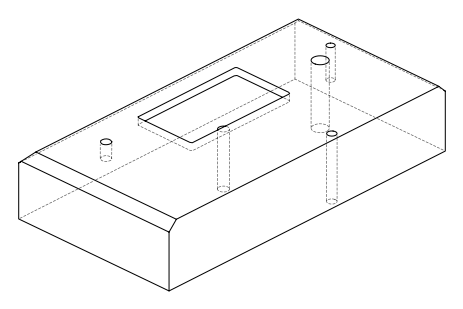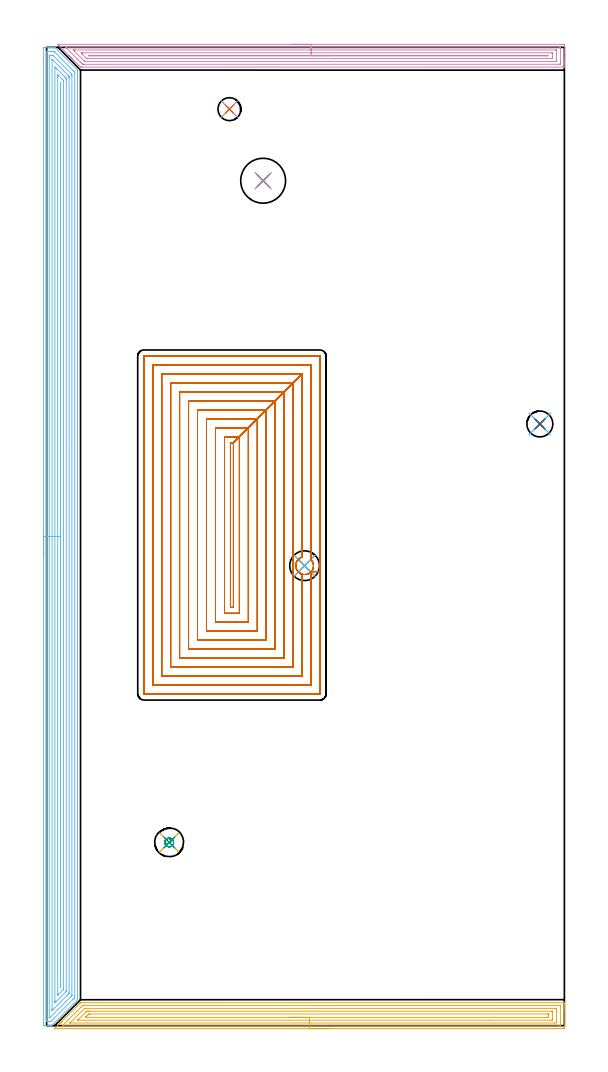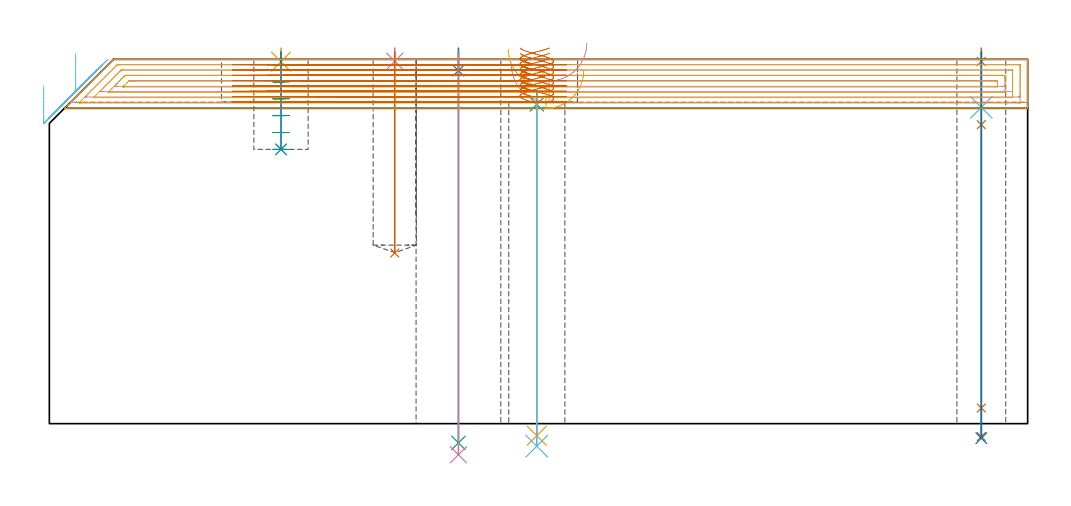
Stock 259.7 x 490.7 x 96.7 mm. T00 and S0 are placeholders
(PLAN: 19 operations, 12 tool changes, 112.9 min)
(1 SPOT_DRILL | STEP1HOLE | NXT0321_9005460120000 | 0.03 min | 2 mm3)
(2 SPOT_DRILL_1 | STEP1HOLE_1 | NXT0321_9005460120000 | 0.05 min | 182 mm3)
(3 SPOT_DRILL_2 | STEP1HOLE_2 | NXT0321_9005460120000 | 0.03 min | 1188 mm3)
(4 SPOT_DRILL_3 | STEP1POCKET | NXT0321_9005460120000 | 0.03 min | 1 mm3)
(5 SPOT_DRILL_4 | STEP1POCKET_1 | NXT0321_9005460120000 | 0.03 min | 4 mm3)
(6 DRILL_BLIND_HOLE_INTO_CENTER | STEP1HOLE | NXT0301_056 | 0.06 min | 655 mm3)
(7 GUN_DRILL_THROUGH_HOLE | STEP1HOLE | UGT0307_005 | 0.48 min | 4548 mm3)
(8 DRILL_TO_ENLARGE_THROUGH_HOLE | STEP1HOLE | NXT0301_101 | 0.41 min | 7574 mm3)
(9 DRILL_THROUGH_HOLE_INTO_CENTER | STEP1HOLE_1 | UGT0301_515 | 0.42 min | 10702 mm3)
(10 DRILL_TO_ENLARGE_THROUGH_HOLE_1 | STEP1HOLE_1 | UGT0301_054 | 0.43 min | 27508 mm3)
(11 DRILL_THROUGH_HOLE_INTO_CENTER_1 | STEP1HOLE_2 | NXT0301_065 | 0.37 min | 5906 mm3)
(12 DRILL_TO_ENLARGE_THROUGH_HOLE_2 | STEP1HOLE_2 | UGT0301_280 | 0.38 min | 9706 mm3)
(13 DRILL_BLIND_HOLE_INTO_CENTER_1 | STEP1POCKET | NXT0301_086 | 0.22 min | 5164 mm3)
(14 DRILL_BLIND_HOLE_INTO_CENTER_2 | STEP1POCKET_1 | UGT0301_515 | 0.11 min | 2421 mm3)
(15 MILL_ROUGH_BLIND_HOLE_CONTOUR | STEP1POCKET_1 | NXT0201_013 | Spiral | 0.55 min | 1460 mm3)
(16 AREA_MILL | FG_CHAMFER_SURFACE | UGT0205_001 | 10.1 min | 16808 mm3)
(17 AREA_MILL_1 | FG_CHAMFER_SURFACE_1 | UGT0205_001 | 10.23 min | 21913 mm3)
(18 AREA_MILL_2 | FG_CHAMFER_SURFACE_2 | UGT0205_001 | 27.15 min | 69072 mm3)
(19 MILL_RECTANGULAR_POCKET | POCKET_RECTANGULAR_STRAIGHT | UGT0201_014 | Follow Part, ap 1.5, ae 75% | 61.88 min | 185480 mm3)
(TOOL NXT0321_9005460120000 | NC Spot Drill, 142deg, 12mm, Carbide, Uncoated | D12 PA142 FL30 Z2)
(TOOL NXT0301_056 | Carbide Drill 8.5mm [860.1-0850-026A1-MM 2214] | D8.5 PA140 FL47 Z2)
(TOOL UGT0307_005 | Gun Drill 8.3 mm | D8.3 PA130 FL24 Z1)
(TOOL NXT0301_101 | Carbide Drill 13mm [860.1-1300-104A1-MM 2214] | D13 PA140 FL123 Z2)
(TOOL UGT0301_515 | Carbide Drill 12.0 mm | D12 PA118 FL101 Z2)
(TOOL UGT0301_054 | Twist Drill 22.5 mm | D22.5 PA118 FL155 Z2)
(TOOL NXT0301_065 | Carbide Drill 9.4mm [860.1-0940-075A1-MM 2214] | D9.4 PA140 FL98 Z2)
(TOOL UGT0301_280 | Twist Drill 14.9 mm | D14.9 PA118 FL114 Z2)
(TOOL NXT0301_086 | Carbide Drill 11.5mm [860.1-1150-035A1-MM 2214] | D11.5 PA140 FL55 Z2)
(TOOL NXT0201_013 | ENDMILL 10mm | D10 FL30 Z4)
(TOOL UGT0205_001 | Chamfer Mill 20 x 3 x 45 deg. | D20 FL50 Z2)
(TOOL UGT0201_014 | End mill 6 mm | D6 FL24 Z4)
(OP 1 SPOT_DRILL)
G17 G21 G94 G90
T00 M6
G54
G17 G0 G90 X247.4 Y301.8 S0 M3
G43 Z106.7 H0
G94 G81 G98 Z96.14 F250. R99.7
G80
M5
M2
(OP 2 SPOT_DRILL_1)
G17 G21 G94 G90
T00 M6
G54
G17 G0 G90 X108.6 Y423.8 S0 M3
G43 Z106.7 H0
G94 G81 G98 Z93.7 F250. R99.7
G80
M5
M2
(OP 3 SPOT_DRILL_2)
G17 G21 G94 G90
T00 M6
G54
G17 G0 G90 X129.4 Y230.7 S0 M3
G43 Z106.7 H0
G94 G81 G98 Z84.759 F250. R88.4
G80
M5
M2
(OP 4 SPOT_DRILL_3)
G17 G21 G94 G90
T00 M6
G54
G17 G0 G90 X91.7 Y459.7 S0 M3
G43 Z106.7 H0
G94 G81 G98 Z96.205 F250. R99.7
G80
M5
M2
(OP 5 SPOT_DRILL_4)
G17 G21 G94 G90
T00 M6
G54
G17 G0 G90 X61.5 Y91.9 S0 M3
G43 Z106.7 H0
G94 G81 G98 Z96.08 F250. R99.7
G80
M5
M2
(OP 6 DRILL_BLIND_HOLE_INTO_CENTER)
G17 G21 G94 G90
T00 M6
G54
G17 G0 G90 X247.4 Y301.8 S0 M3
G43 Z106.7 H1
G94 G81 G98 Z83.95 F250. R98.7
G80
M5
M2
(OP 7 GUN_DRILL_THROUGH_HOLE)
G17 G21 G94 G90
T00 M6
G54
G17 G0 G90 X247.4 Y301.8 M8
G43 Z106.7 H0
Z93.748
S716 M3
G94 G1 Z79.375 F125. M26
G4 X.084
Z4.15 F250.
G4 X.084
Z-3.435 F125.
G4 X.084
M5
M9
G0 Z93.748
Z106.7
M2
(OP 8 DRILL_TO_ENLARGE_THROUGH_HOLE)
G17 G21 G94 G90
T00 M6
G54
G17 G0 G90 X247.4 Y301.8 S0 M3
G43 Z106.7 H1
G94 G73 G98 Z-3.866 F250. Q12.571 R98.7
G80
M5
M2
(OP 9 DRILL_THROUGH_HOLE_INTO_CENTER)
G17 G21 G94 G90
T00 M6
G54
G17 G0 G90 X108.6 Y423.8 S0 M3
G43 Z106.7 H0
G94 G73 G98 Z-5.105 F250. Q11.312 R98.7
G80
M5
M2
(OP 10 DRILL_TO_ENLARGE_THROUGH_HOLE_1)
G17 G21 G94 G90
T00 M6
G54
G17 G0 G90 X108.6 Y423.8 S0 M3
G43 Z106.7 H0
G94 G73 G98 Z-8.26 F250. Q20.992 R98.7
G80
M5
M2
(OP 11 DRILL_THROUGH_HOLE_INTO_CENTER_1)
G17 G21 G94 G90
T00 M6
G54
G17 G0 G90 X129.4 Y230.7 S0 M3
G43 Z106.7 H1
G94 G73 G98 Z-3.211 F250. Q8.861 R87.4
G80
M5
M2
(OP 12 DRILL_TO_ENLARGE_THROUGH_HOLE_2)
G17 G21 G94 G90
T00 M6
G54
G17 G0 G90 X129.4 Y230.7 S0 M3
G43 Z106.7 H0
G94 G73 G98 Z-5.976 F250. Q13.054 R87.4
G80
M5
M2
(OP 13 DRILL_BLIND_HOLE_INTO_CENTER_1)
G17 G21 G94 G90
T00 M6
G54
G17 G0 G90 X91.7 Y459.7 S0 M3
G43 Z106.7 H1
G94 G81 G98 Z45.3 F250. R98.7
G80
M5
M2
(OP 14 DRILL_BLIND_HOLE_INTO_CENTER_2)
G17 G21 G94 G90
T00 M6
G54
G17 G0 G90 X61.5 Y91.9 S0 M3
G43 Z106.7 H0
G94 G81 G98 Z72.8 F250. R98.7
G80
M5
M2
(OP 15 MILL_ROUGH_BLIND_HOLE_CONTOUR)
G17 G21 G94 G90
T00 M6
G54
G17 G0 G90 X61.5 Y91.9 S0 M3
G43 Z106.7 H0
Z95.217
G94 G3 X61.852 Y93.748 R0.957 F250.
X59.454 Y92.71 R1.848
X60.69 Y89.854 R2.2
X59.454 Y92.71 R-2.2
X60.072 Y91.282 R1.1
X61.5 Y91.9 R1.1
G0 Z90.733
G3 X61.852 Y93.748 R0.957
X59.454 Y92.71 R1.848
X60.69 Y89.854 R2.2
X59.454 Y92.71 R-2.2
X60.072 Y91.282 R1.1
X61.5 Y91.9 R1.1
G0 Z86.25
G3 X61.852 Y93.748 R0.957
X59.454 Y92.71 R1.848
X60.69 Y89.854 R2.2
X59.454 Y92.71 R-2.2
X60.072 Y91.282 R1.1
X61.5 Y91.9 R1.1
G0 Z81.767
G3 X61.852 Y93.748 R0.957
X59.454 Y92.71 R1.848
X60.69 Y89.854 R2.2
X59.454 Y92.71 R-2.2
X60.072 Y91.282 R1.1
X61.5 Y91.9 R1.1
G0 Z77.283
G3 X61.852 Y93.748 R0.957
X59.454 Y92.71 R1.848
X60.69 Y89.854 R2.2
X59.454 Y92.71 R-2.2
X60.072 Y91.282 R1.1
X61.5 Y91.9 R1.1
G0 Z72.8
G3 X61.852 Y93.748 R0.957
X59.454 Y92.71 R1.848
X60.69 Y89.854 R2.2
X59.454 Y92.71 R-2.2
X60.072 Y91.282 R1.1
X61.5 Y91.9 R1.1
G0 Z106.7
M5
M2
(OP 16 AREA_MILL)
G17 G21 G94 G90
T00 M6
G54
G17 G0 G90 X122.65 Y492.2 S1061 M3
G43 Z106.7 H0
Z95.3
G94 G1 X122.688 Z94.429 F250.
X122.802 Z93.564
X122.991 Z92.712
X123.253 Z91.88
X123.587 Z91.074
X123.99 Z90.3
X124.458 Z89.564
X124.99 Z88.872
X125.579 Z88.229
X126.222 Z87.64
X126.914 Z87.109
X127.65 Z86.64
X128.424 Z86.237
X129.23 Z85.903
X130.062 Z85.641
X130.913 Z85.452
X131.778 Z85.338
X132.65 Z85.3
X259.08
X259.548 Y492.195 Z85.303
X259.69 Y492.192 Z85.306
X259.7 Y492.046 Z85.452
Y483.862 Z93.633
Y483.323 Z94.174
Y482.982 Z94.514
Y482.444 Z95.052
Y482.103 Z95.392
Y481.128 Z96.372
X259.69 Y480.806 Z96.693
X259.527 Y480.8 Z96.7
X17.835
X17.024 Y480.805 Z96.694
X16.999 Y480.806 Z96.692
X16.942 Y480.859 Z96.639
X16.136 Y481.663 Z95.835
X13.057 Y484.741 Z92.755
X12.921 Y484.877 Z92.62
X12.757 Y485.042 Z92.456
X12.617 Y485.181 Z92.315
X12.475 Y485.324 Z92.174
X12.324 Y485.475 Z92.023
X12.177 Y485.62 Z91.875
X12.028 Y485.771 Z91.727
X11.891 Y485.908 Z91.59
X11.737 Y486.06 Z91.435
X11.581 Y486.218 Z91.28
X11.458 Y486.341 Z91.157
X11.297 Y486.5 Z90.995
X11.134 Y486.665 Z90.833
X5.969 Y491.83 Z85.669
X5.773 Y492.029 Z85.47
X5.619 Y492.193 Z85.306
X5.773 Y492.2 Z85.3
X132.65
Y490.786 Z86.714
X257.293 Y490.785 Z86.715
X257.407
X257.658 Y490.78 Z86.72
X257.683 Y490.779 Z86.721
X257.69 Y490.765 Z86.735
X257.696 Y490.733 Z86.767
X257.698 Y490.7 Z86.8
X257.7 Y490.497 Z87.003
Y490.018 Z87.482
Y483.461 Z94.039
X257.697 Y482.982 Z94.518
X257.692 Y482.59 Z94.91
X257.673 Y482.221 Z95.279
X257.293 Y482.216 Z95.284
X257.179 Y482.215 Z95.285
X18.729
X18.615
X18.226 Y482.221 Z95.279
X18.034 Y482.227 Z95.273
X17.836 Y482.419 Z95.081
X17.268 Y482.982 Z94.518
X16.942 Y483.307 Z94.193
X9.794 Y490.456 Z87.044
X9.557 Y490.696 Z86.804
X9.517 Y490.739 Z86.761
X9.484 Y490.776 Z86.724
X9.528 Y490.779 Z86.721
X9.794 Y490.784 Z86.716
X9.908 Y490.785 Z86.715
X132.65 Y490.786 Z86.714
Y489.371 Z88.129
X255.506
X255.585 Y489.37 Z88.13
X255.647 Y489.367 Z88.133
X255.682 Y489.365 Z88.135
X255.69 Y489.329 Z88.171
X255.695 Y489.138 Z88.362
X255.699 Y488.948 Z88.552
Y483.862 Z93.638
X255.698 Y483.672 Z93.828
X255.693 Y483.644 Z93.856
X255.689 Y483.635 Z93.865
X255.682 Y483.633 Z93.867
X255.624 Y483.63 Z93.87
X255.506 Y483.629 Z93.871
X19.386
X19.228 Y483.631 Z93.869
X19.102 Y483.635 Z93.865
X19.073 Y483.638 Z93.862
X19.06 Y483.646 Z93.854
X19.034 Y483.669 Z93.831
X18.838 Y483.862 Z93.638
X18.729 Y483.97 Z93.53
X13.562 Y489.138 Z88.362
X13.368 Y489.335 Z88.165
X13.342 Y489.368 Z88.132
X13.368 Y489.37 Z88.13
X14.025 Y489.371 Z88.129
X14.262
X132.65
Y487.957 Z89.543
X253.132
X253.562 Y487.955 Z89.545
X253.65 Y487.953 Z89.547
X253.684 Y487.951 Z89.549
X253.69 Y487.913 Z89.587
X253.693 Y487.81 Z89.69
X253.7 Y487.398 Z90.102
Y485.639 Z91.861
X253.699 Y485.19 Z92.31
X253.697 Y485.083 Z92.417
X253.693 Y485.057 Z92.443
X253.69 Y485.05 Z92.45
X253.678 Y485.048 Z92.452
X253.608 Y485.045 Z92.455
X253.412 Y485.043 Z92.457
X20.516
X20.208 Y485.044 Z92.456
X20.137 Y485.047 Z92.453
X20.123 Y485.049 Z92.451
X20.078 Y485.082 Z92.418
X19.93 Y485.225 Z92.275
X19.721 Y485.428 Z92.072
X17.836 Y487.315 Z90.185
X17.775 Y487.379 Z90.121
X17.256 Y487.95 Z89.55
X17.836 Y487.955 Z89.545
X18.143 Y487.956 Z89.544
X132.65 Y487.957 Z89.543
Y486.543 Z90.957
X250.101
X250.997 Y486.541 Z90.959
X251.038 Y486.539 Z90.961
X251.598 Y486.5 Z91.
X251.079 Y486.46 Z91.04
X251.038 Y486.459 Z91.041
X250.189 Y486.457 Z91.043
X22.303
X21.45 Y486.461 Z91.039
X21.41 Y486.464 Z91.036
X21.143 Y486.5 Z91.
X21.372 Y486.537 Z90.963
X21.41 Y486.539 Z90.961
X22.259 Y486.543 Z90.957
X22.303
X132.65
X133.522 Z90.995
X134.386 Z91.109
X135.238 Z91.298
X136.07 Z91.56
X136.876 Z91.894
X137.65 Z92.297
X138.386 Z92.765
X139.078 Z93.297
X139.721 Z93.886
X140.31 Z94.529
X140.841 Z95.221
X141.31 Z95.957
X141.713 Z96.731
X142.047 Z97.537
X142.309 Z98.369
X142.498 Z99.22
X142.612 Z100.085
X142.65 Z100.957
G0 Z106.7
M5
M2
(OP 17 AREA_MILL_1)
G17 G21 G94 G90
T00 M6
G54
G17 G0 G90 X141.85 Y-1.5 S1061 M3
G43 Z106.7 H0
Z93.7
G94 G1 X141.812 Z92.828 F250.
X141.698 Z91.964
X141.509 Z91.112
X141.247 Z90.28
X140.913 Z89.474
X140.51 Z88.7
X140.042 Z87.964
X139.51 Z87.272
X138.921 Z86.629
X138.278 Z86.04
X137.586 Z85.509
X136.85 Z85.04
X136.076 Z84.637
X135.27 Z84.303
X134.438 Z84.041
X133.586 Z83.852
X132.722 Z83.738
X131.85 Z83.7
X4.474
X4.165 Y-1.498 Z83.702
X4.016 Y-1.495 Z83.704
X4.008 Y-1.492 Z83.706
X4.953 Y-0.546 Z84.652
X5.058 Y-0.44 Z84.756
X5.951 Y0.452 Z85.65
X6.119 Y0.622 Z85.816
X6.284 Y0.785 Z85.983
X6.398 Y0.899 Z86.096
X6.557 Y1.06 Z86.254
X6.713 Y1.214 Z86.412
X6.844 Y1.345 Z86.543
X6.995 Y1.497 Z86.693
X7.143 Y1.644 Z86.842
X7.29 Y1.791 Z86.989
X7.433 Y1.935 Z87.131
X7.572 Y2.073 Z87.271
X7.737 Y2.238 Z87.436
X7.871 Y2.373 Z87.569
X8.002 Y2.503 Z87.701
X15.306 Y9.806 Z95.005
X16.629 Y11.13 Z96.328
X16.666 Y11.166 Z96.365
X16.935 Y11.434 Z96.631
X17.006 Y11.496 Z96.689
X17.112 Y11.5 Z96.7
X259.535
X259.69 Y11.498 Z96.689
X259.697 Y11.365 Z96.558
X259.7 Y11.226 Z96.425
Y10.902 Z96.102
Y10.254 Z95.449
Y9.054 Z94.251
Y8.503 Z93.697
Y-0.854 Z84.343
X259.696 Y-1.13 Z84.068
X259.69 Y-1.493 Z83.705
X259.462 Y-1.496 Z83.702
X259.088 Y-1.5 Z83.7
X131.85
Y-0.086 Z85.114
X8.618 Y-0.085 Z85.115
X8.183 Y-0.083 Z85.117
X8.006 Y-0.08 Z85.12
X7.887 Y-0.074 Z85.126
X7.94 Y-0.016 Z85.184
X8.01 Y0.057 Z85.257
X8.183 Y0.233 Z85.433
X8.379 Y0.43 Z85.63
X17.328 Y9.378 Z94.578
X17.665 Y9.712 Z94.912
X18.005 Y10.046 Z95.246
X18.053 Y10.079 Z95.279
X18.092 Y10.081 Z95.281
X18.179 Y10.084 Z95.284
X18.898 Y10.086 Z95.286
X19.07
X257.302 Y10.085 Z95.285
X257.476 Y10.084 Z95.284
X257.651 Y10.08 Z95.28
X257.687 Y10.079 Z95.279
X257.692 Y10.056 Z95.256
X257.695 Y10.027 Z95.227
X257.699 Y9.865 Z95.065
X257.7 Y0.232 Z85.432
X257.698 Y0.102 Z85.302
X257.694 Y-0.002 Z85.198
X257.69 Y-0.069 Z85.131
X257.68 Y-0.079 Z85.121
X257.662 Y-0.08 Z85.12
X257.302 Y-0.085 Z85.115
X257.131 Y-0.086 Z85.114
X131.85
Y1.328 Z86.528
X11.927 Y1.329 Z86.529
X11.772 Y1.33 Z86.53
X11.755 Y1.332 Z86.532
X11.748 Y1.334 Z86.534
X11.75 Y1.343 Z86.543
X11.755 Y1.354 Z86.554
X11.827 Y1.427 Z86.627
X11.896 Y1.497 Z86.697
X18.898 Y8.499 Z93.699
X19.001 Y8.599 Z93.799
X19.045 Y8.638 Z93.838
X19.065 Y8.654 Z93.854
X19.104 Y8.665 Z93.865
X19.447 Y8.669 Z93.869
X19.619 Y8.671 Z93.871
X254.624
X255.346 Y8.67 Z93.87
X255.517 Y8.668 Z93.868
X255.679 Y8.665 Z93.865
X255.69 Y8.503 Z93.703
X255.697 Y8.326 Z93.526
X255.7 Y7.627 Z92.827
Y7.447 Z92.647
X255.699 Y2.194 Z87.394
X255.69 Y1.497 Z86.697
X255.682 Y1.336 Z86.536
X254.624 Y1.329 Z86.529
X131.85 Y1.328 Z86.528
Y2.743 Z87.943
X15.842
X15.714 Y2.745 Z87.945
X15.648 Y2.747 Z87.947
X15.616 Y2.749 Z87.949
X15.625 Y2.765 Z87.965
X15.659 Y2.805 Z88.005
X15.717 Y2.866 Z88.066
X16.6 Y3.751 Z88.951
X19.695 Y6.846 Z92.046
X19.791 Y6.942 Z92.142
X20.028 Y7.171 Z92.371
X20.095 Y7.234 Z92.434
X20.125 Y7.25 Z92.45
X20.173 Y7.253 Z92.453
X20.684 Y7.256 Z92.456
X21.061 Y7.257 Z92.457
X21.577
X253.215
X253.564 Y7.255 Z92.455
X253.624 Y7.254 Z92.454
X253.681 Y7.251 Z92.451
X253.69 Y7.17 Z92.37
X253.7 Y6.782 Z91.982
Y6.751 Z91.951
Y3.249 Z88.449
X253.696 Y2.826 Z88.026
X253.693 Y2.774 Z87.974
X253.691 Y2.753 Z87.953
X253.662 Y2.75 Z87.95
X253.526 Y2.746 Z87.946
X253.353 Y2.744 Z87.944
X222.308 Y2.743 Z87.943
X131.85
Y4.157 Z89.357
X19.791
X19.757 Y4.158 Z89.358
X19.477 Y4.168 Z89.368
X19.511 Y4.205 Z89.405
X19.606 Y4.306 Z89.506
X19.707 Y4.408 Z89.608
X19.791 Y4.493 Z89.693
X20.684 Y5.384 Z90.584
X20.936 Y5.629 Z90.829
X21.152 Y5.836 Z91.036
X21.577 Y5.843 Z91.043
X21.61
X251.086
X251.488 Y5.839 Z91.039
X251.68 Y5.836 Z91.036
X251.69 Y5.727 Z90.927
X251.698 Y5.242 Z90.442
Y5. Z90.2
X251.695 Y4.37 Z89.57
X251.687 Y4.164 Z89.364
X251.019 Y4.157 Z89.357
X131.85
X130.978 Z89.395
X130.114 Z89.509
X129.262 Z89.698
X128.43 Z89.96
X127.624 Z90.294
X126.85 Z90.697
X126.114 Z91.165
X125.422 Z91.696
X124.779 Z92.286
X124.19 Z92.929
X123.658 Z93.621
X123.19 Z94.357
X122.787 Z95.131
X122.453 Z95.937
X122.191 Z96.769
X122.002 Z97.62
X121.888 Z98.485
X121.85 Z99.357
G0 Z106.7
M5
M2
(OP 18 AREA_MILL_2)
G17 G21 G94 G90
T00 M6
G54
G17 G0 G90 X-1.5 Y235.35 S1061 M3
G43 Z106.7 H0
Z89.7
G94 G1 Y235.388 Z88.828 F250.
Y235.502 Z87.963
Y235.691 Z87.112
Y235.953 Z86.28
Y236.287 Z85.474
Y236.69 Z84.7
Y237.158 Z83.964
Y237.69 Z83.272
Y238.279 Z82.629
Y238.922 Z82.04
Y239.614 Z81.508
Y240.35 Z81.04
Y241.124 Z80.637
Y241.93 Z80.303
Y242.762 Z80.041
Y243.614 Z79.852
Y244.478 Z79.738
Y245.35 Z79.7
Y489.717
X-1.499 Y490.084 Z79.701
X-1.494 Y490.604 Z79.703
X-1.491 Y490.692 Z79.705
X-0.978 Y490.7 Z80.218
X0.795 Z81.989
X1.345 Z82.542
X1.681 Z82.877
X2.232 Z83.428
X2.568 Z83.763
X3.239 Z84.439
X3.897 Z85.097
X4.006 Y490.699 Z85.205
X4.1 Y490.69 Z85.295
X4.198 Y490.602 Z85.397
X15.494 Y479.306 Z96.692
X15.5 Y478.473 Z96.7
Y13.12
X15.496 Y13.005 Z96.69
X15.435 Y12.935 Z96.634
X2.67 Y0.169 Z83.868
X2.568 Y0.069 Z83.766
X2.505 Y0.01 Z83.703
X2.232 Y0. Z83.431
X1.466 Z82.666
X0.795 Z81.99
X-0.428 Z80.769
X-0.978 Y0.001 Z80.216
X-1.2 Y0.003 Z79.995
X-1.491 Y0.008 Z79.705
X-1.494 Y0.096 Z79.702
X-1.499 Y0.616 Z79.701
X-1.5 Y1.141 Z79.7
Y245.35
X-0.086 Z81.114
Y488.292
X-0.084 Y488.52 Z81.116
X-0.081 Y488.63 Z81.119
X-0.079 Y488.677 Z81.121
X-0.003 Y488.69 Z81.197
X0.398 Y488.698 Z81.598
X0.795 Y488.699 Z81.995
X1.282 Y488.7 Z82.482
X2.568 Z83.768
X3.055 Z84.255
X3.454 Y488.697 Z84.654
X3.587 Y488.693 Z84.787
X3.634 Y488.69 Z84.834
X3.674 Y488.664 Z84.874
X3.75 Y488.593 Z84.95
X4.052 Y488.298 Z85.252
X13.205 Y479.144 Z94.405
X13.867 Y478.473 Z95.067
X14.079 Y478.246 Z95.279
X14.081 Y478.029 Z95.281
X14.086 Y477.586 Z95.286
Y14.913
X14.072 Y14.034 Z95.272
X14.057 Y14.014 Z95.257
X13.632 Y13.584 Z94.832
X13.205 Y13.155 Z94.405
X2.452 Y2.402 Z83.652
X2.059 Y2.021 Z83.259
X1.681 Y2.01 Z82.881
X1.192 Y2.002 Z82.392
X0.795 Y2.001 Z81.995
X0.307 Y2. Z81.507
X0.053 Y2.003 Z81.253
X-0.054 Y2.007 Z81.146
X-0.072 Y2.009 Z81.128
X-0.079 Y2.021 Z81.121
X-0.082 Y2.071 Z81.118
X-0.084 Y2.179 Z81.116
X-0.086 Y2.396 Z81.114
Y245.35
X1.328 Z82.528
X1.329 Y485.618 Z82.529
X1.33 Y485.972 Z82.53
X1.333 Y486.511 Z82.533
X1.335 Y486.68 Z82.535
X1.5 Y486.694 Z82.7
X1.681 Y486.697 Z82.881
X2.381 Y486.7 Z83.581
X2.568 Y486.699 Z83.768
X2.755 Y486.697 Z83.955
X3.129 Y486.69 Z84.329
X3.207 Y486.683 Z84.407
X3.232 Y486.661 Z84.432
X3.285 Y486.613 Z84.485
X3.389 Y486.511 Z84.589
X3.454 Y486.447 Z84.654
X12.319 Y477.582 Z93.519
X12.664 Y477.231 Z93.864
X12.669 Y476.686 Z93.869
X12.671 Y476.332 Z93.871
Y292.301
Y15.445
X12.669 Y15.176 Z93.869
X12.667 Y15.109 Z93.867
X12.665 Y15.08 Z93.865
X12.644 Y15.055 Z93.844
X12.506 Y14.907 Z93.706
X12.413 Y14.812 Z93.613
X12.319 Y14.718 Z93.519
X1.735 Y4.134 Z82.935
X1.681 Y4.083 Z82.881
X1.624 Y4.034 Z82.824
X1.594 Y4.01 Z82.794
X1.568 Y4.007 Z82.768
X1.494 Y4.005 Z82.694
X1.37 Y4.009 Z82.57
X1.334 Y4.012 Z82.534
X1.333 Y4.028 Z82.533
X1.331 Y4.07 Z82.531
X1.329 Y4.189 Z82.529
X1.328 Y245.35 Z82.528
X2.743 Z83.943
Y484.548
X2.744 Y484.651 Z83.944
X2.746 Y484.68 Z83.946
X2.747 Y484.685 Z83.947
X2.761 Y484.678 Z83.961
X2.97 Y484.475 Z84.17
X3.291 Y484.16 Z84.491
X10.765 Y476.686 Z91.965
X10.987 Y476.462 Z92.187
X11.136 Y476.308 Z92.336
X11.25 Y476.188 Z92.45
X11.252 Y476.148 Z92.452
X11.256 Y475.971 Z92.456
X11.257 Y475.793 Z92.457
Y475.076
Y16.693
X11.255 Y16.335 Z92.455
X11.252 Y16.156 Z92.452
X11.25 Y16.115 Z92.45
X11.232 Y16.092 Z92.432
X11.19 Y16.044 Z92.39
X10.951 Y15.8 Z92.151
X2.863 Y7.712 Z84.063
X2.852 Y7.702 Z84.052
X2.807 Y7.667 Z84.007
X2.749 Y7.625 Z83.949
X2.746 Y7.698 Z83.946
X2.744 Y7.761 Z83.944
X2.743 Y8.054 Z83.943
Y8.478
Y245.35
X4.157 Z85.357
Y480.444
X4.159 Y480.629 Z85.359
X4.162 Y480.752 Z85.362
X4.166 Y480.824 Z85.366
X4.205 Y480.789 Z85.405
X4.341 Y480.659 Z85.541
X4.743 Y480.259 Z85.943
X5.227 Y479.775 Z86.427
X9.209 Y475.793 Z90.409
X9.659 Y475.341 Z90.859
X9.767 Y475.228 Z90.967
X9.819 Y475.171 Z91.019
X9.836 Y475.135 Z91.036
X9.838 Y475.085 Z91.038
X9.842 Y474.9 Z91.042
X9.843 Y474.715 Z91.043
Y474.007
X9.842 Y17.402 Z91.042
X9.839 Y17.217 Z91.039
X9.836 Y17.166 Z91.036
X9.824 Y17.134 Z91.024
X9.782 Y17.087 Z90.982
X9.659 Y16.959 Z90.859
X4.633 Y11.932 Z85.833
X4.341 Y11.644 Z85.541
X4.183 Y11.493 Z85.383
X4.163 Y11.507 Z85.363
X4.16 Y11.516 Z85.36
X4.157 Y12.227 Z85.357
Y12.412
Y245.35
X5.571 Z86.771
Y475.793
X5.572 Y476.339 Z86.772
X5.575 Y476.686 Z86.775
X5.578 Y476.952 Z86.778
X5.581 Y476.96 Z86.781
X5.617 Y476.928 Z86.817
X5.7 Y476.849 Z86.9
X5.866 Y476.686 Z87.066
X7.886 Y474.666 Z89.086
X8.213 Y474.335 Z89.413
X8.377 Y474.167 Z89.577
X8.415 Y474.125 Z89.615
X8.422 Y474.083 Z89.622
X8.424 Y474.007 Z89.624
X8.428 Y473.461 Z89.628
Y18.827
X8.426 Y18.48 Z89.626
X8.422 Y18.207 Z89.622
X8.42 Y18.179 Z89.62
X8.402 Y18.157 Z89.602
X8.367 Y18.118 Z89.567
X8.307 Y18.056 Z89.507
X5.872 Y15.62 Z87.072
X5.637 Y15.387 Z86.837
X5.611 Y15.364 Z86.811
X5.581 Y15.34 Z86.781
X5.578 Y15.375 Z86.778
X5.574 Y15.45 Z86.774
X5.572 Y15.8 Z86.772
X5.571 Y16.168 Z86.771
Y245.35
X6.985 Z88.185
X6.986 Y473.114 Z88.186
X6.988 Z88.188
X7. Y473.091 Z88.2
X7.014 Y472.22 Z88.214
Y472.206
X7.015 Y20.266 Z88.215
X7.014 Y19.373 Z88.214
X7.013 Y19.36 Z88.213
X7. Y19.275 Z88.2
X6.987 Y19.373 Z88.187
X6.986 Y19.387 Z88.186
X6.985 Y245.35 Z88.185
Y246.222 Z88.223
Y247.086 Z88.337
Y247.938 Z88.526
Y248.77 Z88.788
Y249.576 Z89.122
Y250.35 Z89.525
Y251.086 Z89.994
Y251.778 Z90.525
Y252.421 Z91.114
Y253.01 Z91.757
Y253.542 Z92.449
Y254.01 Z93.185
Y254.413 Z93.959
Y254.747 Z94.765
Y255.009 Z95.597
Y255.198 Z96.449
Y255.312 Z97.314
Y255.35 Z98.185
G0 Z106.7
M5
M2
(OP 19 MILL_RECTANGULAR_POCKET)
G17 G21 G94 G90
T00 M6
G54
G17 G0 G90 X132.707 Y227.74 S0 M3
G43 Z106.7 H0
Z99.7
G94 G1 X132.654 Y227.671 Z99.676 F250.
X132.032 Y227.121 Z99.454
X131.398 Y226.731 Z99.255
X130.948 Y226.529 Z99.122
X130.916 Y226.518 Z99.113
X130.858 Y226.502 Z99.097
X130.253 Y226.34 Z98.929
X129.668 Y226.265 Z98.771
X129.082 Y226.268 Z98.614
X128.843 Y226.301 Z98.55
X128.497 Y226.35 Z98.456
X127.846 Y226.533 Z98.275
X127.342 Y226.762 Z98.126
X126.752 Y227.136 Z97.939
X126.118 Y227.707 Z97.711
X125.601 Y228.386 Z97.482
X125.577 Y228.425 Z97.47
X125.349 Y228.873 Z97.335
X125.126 Y229.485 Z97.16
X124.991 Y230.117 Z96.987
X124.965 Y230.361 Z96.922
X124.953 Y230.637 Z96.848
X124.967 Y231.071 Z96.731
X124.977 Y231.172 Z96.704
X125.101 Y231.82 Z96.527
X125.301 Y232.415 Z96.359
X125.566 Y232.948 Z96.199
X126.072 Y233.652 Z95.967
X126.088 Y233.67 Z95.961
X126.67 Y234.211 Z95.748
X127.379 Y234.661 Z95.523
X127.565 Y234.752 Z95.467
X127.865 Y234.873 Z95.381
X128.2 Y234.967 Z95.287
Y326.9 F500.
X93.7 Y292.4
X92.2
Y209.8
X93.7
Y292.4
X96.7 Y295.4
X89.2
Y206.8
X96.7
Y295.4
X101.2 Y299.9
X84.7
Y202.3
X101.2
Y299.9
X105.7 Y304.4
X80.2
Y197.8
X105.7
Y304.4
X110.2 Y308.9
X75.7
Y193.3
X110.2
Y308.9
X114.7 Y313.4
X71.2
Y188.8
X114.7
Y313.4
X119.2 Y317.9
X66.7
Y184.3
X119.2
Y317.9
X123.7 Y322.4
X62.2
Y179.8
X123.7
Y322.4
X128.2 Y326.9
X57.7
Y175.3
X128.2
Y226.433
G0 X125.025 Y229.961 Z99.7
G1 X125.126 Y229.485 Z99.569 F250.
X125.349 Y228.873 Z99.395
X125.601 Y228.386 Z99.248
X126.118 Y227.707 Z99.019
X126.752 Y227.136 Z98.791
X127.342 Y226.762 Z98.604
X127.846 Y226.533 Z98.455
X128.497 Y226.35 Z98.274
X128.843 Y226.301 Z98.18
X129.082 Y226.268 Z98.116
X129.668 Y226.265 Z97.959
X130.253 Y226.34 Z97.801
X130.948 Y226.529 Z97.608
X131.398 Y226.731 Z97.475
X132.032 Y227.121 Z97.276
X132.654 Y227.671 Z97.053
X133.181 Y228.362 Z96.82
X133.319 Y228.624 Z96.741
X133.457 Y228.889 Z96.661
X133.68 Y229.504 Z96.486
X133.793 Y229.999 Z96.35
X133.843 Y230.653 Z96.174
X133.807 Y231.302 Z96.
X133.79 Y231.421 Z95.968
X133.711 Y231.786 Z95.868
X133.55 Y232.263 Z95.733
X133.503 Y232.403 Z95.693
X133.343 Y232.719 Z95.598
X133.201 Y232.999 Z95.514
X132.7 Y233.68 Z95.287
Y331.4 F500.
X53.2
Y170.8
X132.7
Y227.731
X137.2
Y335.8
X137.195 Y335.855
X137.155 Y335.895
X137.1 Y335.9
X48.8
X48.745 Y335.895
X48.705 Y335.855
X48.7 Y335.8
Y166.4
X48.705 Y166.345
X48.745 Y166.305
X48.8 Y166.3
X137.1
X137.155 Y166.305
X137.195 Y166.345
X137.2 Y166.4
Y227.731
Y228.731
G0 X132.707 Y227.74 Z98.287
G1 X132.654 Y227.671 Z98.264 F250.
X132.032 Y227.121 Z98.042
X131.398 Y226.731 Z97.842
X130.948 Y226.529 Z97.71
X130.916 Y226.518 Z97.701
X130.253 Y226.34 Z97.517
X129.668 Y226.265 Z97.359
X129.082 Y226.268 Z97.202
X128.498 Y226.35 Z97.044
X127.842 Y226.535 Z96.861
X127.708 Y226.596 Z96.822
X127.342 Y226.762 Z96.714
X126.752 Y227.136 Z96.527
X126.116 Y227.709 Z96.297
X125.601 Y228.386 Z96.069
X125.577 Y228.425 Z96.057
X125.349 Y228.873 Z95.922
X125.126 Y229.485 Z95.748
X124.991 Y230.117 Z95.575
X124.965 Y230.361 Z95.509
X124.953 Y230.637 Z95.435
X124.967 Y231.071 Z95.319
X124.977 Y231.172 Z95.291
X125.101 Y231.82 Z95.115
X125.301 Y232.414 Z94.947
X125.567 Y232.951 Z94.786
X126.072 Y233.652 Z94.555
X126.088 Y233.67 Z94.548
X126.67 Y234.211 Z94.335
X127.379 Y234.661 Z94.11
X127.565 Y234.752 Z94.055
X127.865 Y234.873 Z93.968
X128.2 Y234.967 Z93.875
Y326.9 F500.
X93.7 Y292.4
X92.2
Y209.8
X93.7
Y292.4
X96.7 Y295.4
X89.2
Y206.8
X96.7
Y295.4
X101.2 Y299.9
X84.7
Y202.3
X101.2
Y299.9
X105.7 Y304.4
X80.2
Y197.8
X105.7
Y304.4
X110.2 Y308.9
X75.7
Y193.3
X110.2
Y308.9
X114.7 Y313.4
X71.2
Y188.8
X114.7
Y313.4
X119.2 Y317.9
X66.7
Y184.3
X119.2
Y317.9
X123.7 Y322.4
X62.2
Y179.8
X123.7
Y322.4
X128.2 Y326.9
X57.7
Y175.3
X128.2
Y226.434
G0 X125.025 Y229.961 Z98.287
G1 X125.126 Y229.485 Z98.157 F250.
X125.349 Y228.873 Z97.982
X125.577 Y228.425 Z97.847
X125.601 Y228.386 Z97.835
X126.116 Y227.709 Z97.607
X126.752 Y227.136 Z97.378
X127.342 Y226.762 Z97.191
X127.708 Y226.596 Z97.083
X127.842 Y226.535 Z97.044
X128.498 Y226.35 Z96.861
X129.082 Y226.268 Z96.703
X129.668 Y226.265 Z96.546
X130.253 Y226.34 Z96.388
X130.916 Y226.518 Z96.204
X130.948 Y226.529 Z96.195
X131.398 Y226.731 Z96.063
X132.032 Y227.121 Z95.863
X132.654 Y227.671 Z95.641
X133.179 Y228.36 Z95.409
X133.457 Y228.89 Z95.248
X133.68 Y229.504 Z95.073
X133.793 Y229.998 Z94.937
X133.843 Y230.653 Z94.762
X133.807 Y231.302 Z94.588
X133.79 Y231.421 Z94.555
X133.711 Y231.786 Z94.455
X133.503 Y232.403 Z94.281
X133.201 Y232.998 Z94.102
X132.737 Y233.639 Z93.89
X132.7 Y233.68 Z93.875
Y331.4 F500.
X53.2
Y170.8
X132.7
Y227.731
X137.2
Y335.8
X137.195 Y335.855
X137.155 Y335.895
X137.1 Y335.9
X48.8
X48.745 Y335.895
X48.705 Y335.855
X48.7 Y335.8
Y166.4
X48.705 Y166.345
X48.745 Y166.305
X48.8 Y166.3
X137.1
X137.155 Y166.305
X137.195 Y166.345
X137.2 Y166.4
Y227.731
Y228.731
G0 X132.707 Y227.74 Z96.875
G1 X132.654 Y227.671 Z96.851 F250.
X132.032 Y227.121 Z96.629
X131.398 Y226.731 Z96.43
X130.948 Y226.529 Z96.297
X130.916 Y226.518 Z96.288
X130.253 Y226.34 Z96.104
X129.668 Y226.265 Z95.946
X129.082 Y226.268 Z95.789
X128.498 Y226.35 Z95.631
X127.842 Y226.535 Z95.449
X127.341 Y226.763 Z95.301
X126.754 Y227.134 Z95.115
X126.116 Y227.709 Z94.885
X125.601 Y228.386 Z94.657
X125.577 Y228.425 Z94.645
X125.349 Y228.873 Z94.51
X125.126 Y229.485 Z94.335
X124.991 Y230.117 Z94.162
X124.965 Y230.361 Z94.097
X124.953 Y230.637 Z94.023
X124.967 Y231.071 Z93.906
X124.977 Y231.172 Z93.879
X125.101 Y231.82 Z93.702
X125.301 Y232.414 Z93.534
X125.567 Y232.951 Z93.374
X126.072 Y233.652 Z93.142
X126.088 Y233.67 Z93.136
X126.67 Y234.211 Z92.923
X127.379 Y234.661 Z92.698
X127.565 Y234.752 Z92.642
X127.865 Y234.873 Z92.556
X128.2 Y234.967 Z92.462
Y326.9 F500.
X93.7 Y292.4
X92.2
Y209.8
X93.7
Y292.4
X96.7 Y295.4
X89.2
Y206.8
X96.7
Y295.4
X101.2 Y299.9
X84.7
Y202.3
X101.2
Y299.9
X105.7 Y304.4
X80.2
Y197.8
X105.7
Y304.4
X110.2 Y308.9
X75.7
Y193.3
X110.2
Y308.9
X114.7 Y313.4
X71.2
Y188.8
X114.7
Y313.4
X119.2 Y317.9
X66.7
Y184.3
X119.2
Y317.9
X123.7 Y322.4
X62.2
Y179.8
X123.7
Y322.4
X128.2 Y326.9
X57.7
Y175.3
X128.2
Y226.434
G0 X125.025 Y229.961 Z96.875
G1 X125.126 Y229.485 Z96.744 F250.
X125.349 Y228.873 Z96.57
X125.577 Y228.425 Z96.435
X125.601 Y228.386 Z96.423
X126.116 Y227.709 Z96.195
X126.754 Y227.134 Z95.965
X127.341 Y226.763 Z95.779
X127.842 Y226.535 Z95.631
X128.498 Y226.35 Z95.449
X129.082 Y226.268 Z95.291
X129.668 Y226.265 Z95.134
X130.253 Y226.34 Z94.976
X130.916 Y226.518 Z94.792
X130.948 Y226.529 Z94.783
X131.398 Y226.731 Z94.65
X132.032 Y227.121 Z94.451
X132.654 Y227.671 Z94.228
X133.179 Y228.36 Z93.996
X133.457 Y228.89 Z93.836
X133.68 Y229.504 Z93.661
X133.793 Y229.998 Z93.525
X133.843 Y230.653 Z93.349
X133.807 Y231.302 Z93.175
X133.79 Y231.421 Z93.143
X133.711 Y231.786 Z93.043
X133.503 Y232.403 Z92.868
X133.202 Y232.997 Z92.69
X132.737 Y233.639 Z92.477
X132.7 Y233.68 Z92.462
Y331.4 F500.
X53.2
Y170.8
X132.7
Y227.731
X137.2
Y335.8
X137.195 Y335.855
X137.155 Y335.895
X137.1 Y335.9
X48.8
X48.745 Y335.895
X48.705 Y335.855
X48.7 Y335.8
Y166.4
X48.705 Y166.345
X48.745 Y166.305
X48.8 Y166.3
X137.1
X137.155 Y166.305
X137.195 Y166.345
X137.2 Y166.4
Y227.731
Y228.731
G0 X132.707 Y227.74 Z95.462
G1 X132.654 Y227.671 Z95.439 F250.
X132.032 Y227.121 Z95.217
X131.398 Y226.731 Z95.017
X130.948 Y226.529 Z94.885
X130.916 Y226.518 Z94.876
X130.253 Y226.34 Z94.692
X129.668 Y226.265 Z94.534
X129.082 Y226.268 Z94.377
X128.497 Y226.35 Z94.218
X127.846 Y226.533 Z94.037
X127.341 Y226.763 Z93.889
X126.753 Y227.135 Z93.702
X126.118 Y227.707 Z93.473
X125.601 Y228.386 Z93.244
X125.577 Y228.425 Z93.232
X125.349 Y228.873 Z93.097
X125.126 Y229.485 Z92.923
X124.991 Y230.117 Z92.75
X124.965 Y230.361 Z92.684
X124.953 Y230.637 Z92.61
X124.967 Y231.071 Z92.494
X124.977 Y231.172 Z92.466
X125.101 Y231.82 Z92.29
X125.301 Y232.415 Z92.121
X125.566 Y232.948 Z91.962
X126.072 Y233.652 Z91.73
X126.088 Y233.67 Z91.723
X126.67 Y234.211 Z91.51
X127.379 Y234.661 Z91.285
X127.565 Y234.752 Z91.23
X127.865 Y234.873 Z91.143
X128.2 Y234.967 Z91.05
Y326.9 F500.
X93.7 Y292.4
X92.2
Y209.8
X93.7
Y292.4
X96.7 Y295.4
X89.2
Y206.8
X96.7
Y295.4
X101.2 Y299.9
X84.7
Y202.3
X101.2
Y299.9
X105.7 Y304.4
X80.2
Y197.8
X105.7
Y304.4
X110.2 Y308.9
X75.7
Y193.3
X110.2
Y308.9
X114.7 Y313.4
X71.2
Y188.8
X114.7
Y313.4
X119.2 Y317.9
X66.7
Y184.3
X119.2
Y317.9
X123.7 Y322.4
X62.2
Y179.8
X123.7
Y322.4
X128.2 Y326.9
X57.7
Y175.3
X128.2
Y226.433
G0 X125.025 Y229.961 Z95.462
G1 X125.126 Y229.485 Z95.332 F250.
X125.349 Y228.873 Z95.157
X125.577 Y228.425 Z95.023
X125.601 Y228.386 Z95.011
X126.118 Y227.707 Z94.782
X126.753 Y227.135 Z94.553
X127.341 Y226.763 Z94.366
X127.846 Y226.533 Z94.217
X128.497 Y226.35 Z94.037
X129.082 Y226.268 Z93.878
X129.668 Y226.265 Z93.721
X130.253 Y226.34 Z93.563
X130.916 Y226.518 Z93.379
X130.948 Y226.529 Z93.37
X131.398 Y226.731 Z93.238
X132.032 Y227.121 Z93.038
X132.654 Y227.671 Z92.816
X133.181 Y228.362 Z92.583
X133.457 Y228.889 Z92.424
X133.68 Y229.504 Z92.248
X133.793 Y229.998 Z92.112
X133.843 Y230.653 Z91.937
X133.807 Y231.302 Z91.763
X133.79 Y231.421 Z91.73
X133.711 Y231.786 Z91.63
X133.503 Y232.403 Z91.456
X133.203 Y232.996 Z91.278
X132.737 Y233.64 Z91.065
X132.7 Y233.68 Z91.05
Y331.4 F500.
X53.2
Y170.8
X132.7
Y227.731
X137.2
Y335.8
X137.195 Y335.855
X137.155 Y335.895
X137.1 Y335.9
X48.8
X48.745 Y335.895
X48.705 Y335.855
X48.7 Y335.8
Y166.4
X48.705 Y166.345
X48.745 Y166.305
X48.8 Y166.3
X137.1
X137.155 Y166.305
X137.195 Y166.345
X137.2 Y166.4
Y227.731
Y228.731
G0 X132.707 Y227.74 Z94.05
G1 X132.654 Y227.671 Z94.027 F250.
X132.032 Y227.121 Z93.804
X131.398 Y226.731 Z93.605
X130.948 Y226.529 Z93.472
X130.916 Y226.518 Z93.463
X130.253 Y226.34 Z93.279
X129.668 Y226.265 Z93.121
X129.082 Y226.268 Z92.964
X128.497 Y226.35 Z92.806
X127.846 Y226.533 Z92.625
X127.341 Y226.763 Z92.476
X126.753 Y227.135 Z92.29
X126.118 Y227.707 Z92.061
X125.601 Y228.386 Z91.832
X125.577 Y228.425 Z91.82
X125.349 Y228.873 Z91.685
X125.126 Y229.485 Z91.51
X124.991 Y230.117 Z91.337
X124.965 Y230.361 Z91.272
X124.953 Y230.637 Z91.198
X124.967 Y231.071 Z91.081
X124.977 Y231.172 Z91.054
X125.101 Y231.82 Z90.877
X125.301 Y232.415 Z90.709
X125.566 Y232.948 Z90.549
X126.072 Y233.652 Z90.317
X126.088 Y233.67 Z90.311
X126.67 Y234.211 Z90.098
X127.379 Y234.661 Z89.873
X127.565 Y234.752 Z89.817
X127.865 Y234.873 Z89.731
X128.2 Y234.967 Z89.637
Y326.9 F500.
X93.7 Y292.4
X92.2
Y209.8
X93.7
Y292.4
X96.7 Y295.4
X89.2
Y206.8
X96.7
Y295.4
X101.2 Y299.9
X84.7
Y202.3
X101.2
Y299.9
X105.7 Y304.4
X80.2
Y197.8
X105.7
Y304.4
X110.2 Y308.9
X75.7
Y193.3
X110.2
Y308.9
X114.7 Y313.4
X71.2
Y188.8
X114.7
Y313.4
X119.2 Y317.9
X66.7
Y184.3
X119.2
Y317.9
X123.7 Y322.4
X62.2
Y179.8
X123.7
Y322.4
X128.2 Y326.9
X57.7
Y175.3
X128.2
Y226.433
G0 X125.025 Y229.961 Z94.05
G1 X125.126 Y229.485 Z93.92 F250.
X125.349 Y228.873 Z93.745
X125.577 Y228.425 Z93.61
X125.601 Y228.386 Z93.598
X126.118 Y227.707 Z93.369
X126.753 Y227.135 Z93.14
X127.341 Y226.763 Z92.954
X127.846 Y226.533 Z92.805
X128.497 Y226.35 Z92.624
X129.082 Y226.268 Z92.466
X129.668 Y226.265 Z92.309
X130.253 Y226.34 Z92.151
X130.916 Y226.518 Z91.967
X130.948 Y226.529 Z91.958
X131.398 Y226.731 Z91.825
X132.032 Y227.121 Z91.626
X132.654 Y227.671 Z91.403
X133.181 Y228.362 Z91.171
X133.457 Y228.889 Z91.011
X133.68 Y229.504 Z90.836
X133.793 Y229.998 Z90.7
X133.843 Y230.653 Z90.524
X133.807 Y231.302 Z90.35
X133.79 Y231.421 Z90.318
X133.711 Y231.786 Z90.218
X133.503 Y232.403 Z90.043
X133.203 Y232.996 Z89.865
X132.737 Y233.64 Z89.652
X132.7 Y233.68 Z89.637
Y331.4 F500.
X53.2
Y170.8
X132.7
Y227.731
X137.2
Y335.8
X137.195 Y335.855
X137.155 Y335.895
X137.1 Y335.9
X48.8
X48.745 Y335.895
X48.705 Y335.855
X48.7 Y335.8
Y166.4
X48.705 Y166.345
X48.745 Y166.305
X48.8 Y166.3
X137.1
X137.155 Y166.305
X137.195 Y166.345
X137.2 Y166.4
Y227.731
Y228.731
G0 X132.707 Y227.74 Z92.637
G1 X132.654 Y227.671 Z92.614 F250.
X132.032 Y227.121 Z92.392
X131.398 Y226.731 Z92.192
X130.948 Y226.529 Z92.06
X130.916 Y226.518 Z92.051
X130.253 Y226.34 Z91.867
X129.668 Y226.265 Z91.709
X129.082 Y226.268 Z91.552
X128.497 Y226.35 Z91.393
X127.846 Y226.533 Z91.212
X127.341 Y226.763 Z91.064
X126.753 Y227.135 Z90.877
X126.118 Y227.707 Z90.648
X125.601 Y228.386 Z90.419
X125.577 Y228.425 Z90.407
X125.349 Y228.873 Z90.273
X125.126 Y229.485 Z90.098
X124.991 Y230.117 Z89.925
X124.965 Y230.361 Z89.859
X124.953 Y230.637 Z89.785
X124.967 Y231.071 Z89.669
X124.977 Y231.172 Z89.641
X125.101 Y231.82 Z89.465
X125.301 Y232.415 Z89.296
X125.566 Y232.948 Z89.137
X126.072 Y233.652 Z88.905
X126.088 Y233.67 Z88.898
X126.67 Y234.211 Z88.685
X127.379 Y234.661 Z88.46
X127.565 Y234.752 Z88.405
X127.865 Y234.873 Z88.318
X128.2 Y234.967 Z88.225
Y326.9 F500.
X93.7 Y292.4
X92.2
Y209.8
X93.7
Y292.4
X96.7 Y295.4
X89.2
Y206.8
X96.7
Y295.4
X101.2 Y299.9
X84.7
Y202.3
X101.2
Y299.9
X105.7 Y304.4
X80.2
Y197.8
X105.7
Y304.4
X110.2 Y308.9
X75.7
Y193.3
X110.2
Y308.9
X114.7 Y313.4
X71.2
Y188.8
X114.7
Y313.4
X119.2 Y317.9
X66.7
Y184.3
X119.2
Y317.9
X123.7 Y322.4
X62.2
Y179.8
X123.7
Y322.4
X128.2 Y326.9
X57.7
Y175.3
X128.2
Y226.433
G0 X125.025 Y229.961 Z92.637
G1 X125.126 Y229.485 Z92.507 F250.
X125.349 Y228.873 Z92.332
X125.577 Y228.425 Z92.198
X125.601 Y228.386 Z92.186
X126.118 Y227.707 Z91.957
X126.753 Y227.135 Z91.728
X127.341 Y226.763 Z91.541
X127.846 Y226.533 Z91.393
X128.497 Y226.35 Z91.212
X129.082 Y226.268 Z91.053
X129.668 Y226.265 Z90.896
X130.253 Y226.34 Z90.738
X130.916 Y226.518 Z90.554
X130.948 Y226.529 Z90.545
X131.398 Y226.731 Z90.413
X132.032 Y227.121 Z90.213
X132.654 Y227.671 Z89.991
X133.181 Y228.362 Z89.758
X133.457 Y228.889 Z89.599
X133.68 Y229.504 Z89.423
X133.793 Y229.998 Z89.288
X133.843 Y230.653 Z89.112
X133.807 Y231.302 Z88.938
X133.79 Y231.421 Z88.905
X133.711 Y231.786 Z88.805
X133.503 Y232.403 Z88.631
X133.201 Y232.999 Z88.452
X132.738 Y233.639 Z88.24
X132.7 Y233.68 Z88.225
Y331.4 F500.
X53.2
Y170.8
X132.7
Y227.731
X137.2
Y335.8
X137.195 Y335.855
X137.155 Y335.895
X137.1 Y335.9
X48.8
X48.745 Y335.895
X48.705 Y335.855
X48.7 Y335.8
Y166.4
X48.705 Y166.345
X48.745 Y166.305
X48.8 Y166.3
X137.1
X137.155 Y166.305
X137.195 Y166.345
X137.2 Y166.4
Y227.731
Y228.731
G0 X132.707 Y227.74 Z91.225
G1 X132.654 Y227.671 Z91.202 F250.
X132.032 Y227.121 Z90.979
X131.398 Y226.731 Z90.78
X130.948 Y226.529 Z90.647
X130.916 Y226.518 Z90.638
X130.253 Y226.34 Z90.454
X129.668 Y226.265 Z90.296
X129.082 Y226.268 Z90.139
X128.497 Y226.35 Z89.981
X127.846 Y226.533 Z89.8
X127.342 Y226.762 Z89.652
X126.75 Y227.138 Z89.464
X126.118 Y227.707 Z89.236
X125.601 Y228.386 Z89.007
X125.577 Y228.425 Z88.995
X125.349 Y228.873 Z88.86
X125.126 Y229.485 Z88.685
X124.991 Y230.117 Z88.512
X124.965 Y230.361 Z88.447
X124.953 Y230.637 Z88.373
X124.967 Y231.071 Z88.256
X124.977 Y231.172 Z88.229
X125.101 Y231.82 Z88.052
X125.301 Y232.415 Z87.884
X125.566 Y232.948 Z87.724
X126.072 Y233.652 Z87.492
X126.088 Y233.67 Z87.486
X126.67 Y234.211 Z87.273
X127.379 Y234.661 Z87.048
X127.565 Y234.752 Z86.992
X127.865 Y234.873 Z86.906
X128.2 Y234.967 Z86.812
Y326.9 F500.
X93.7 Y292.4
X92.2
Y209.8
X93.7
Y292.4
X96.7 Y295.4
X89.2
Y206.8
X96.7
Y295.4
X101.2 Y299.9
X84.7
Y202.3
X101.2
Y299.9
X105.7 Y304.4
X80.2
Y197.8
X105.7
Y304.4
X110.2 Y308.9
X75.7
Y193.3
X110.2
Y308.9
X114.7 Y313.4
X71.2
Y188.8
X114.7
Y313.4
X119.2 Y317.9
X66.7
Y184.3
X119.2
Y317.9
X123.7 Y322.4
X62.2
Y179.8
X123.7
Y322.4
X128.2 Y326.9
X57.7
Y175.3
X128.2
Y226.433
G0 X125.025 Y229.961 Z91.225
G1 X125.126 Y229.485 Z91.095 F250.
X125.349 Y228.873 Z90.92
X125.577 Y228.425 Z90.785
X125.601 Y228.386 Z90.773
X126.118 Y227.707 Z90.544
X126.75 Y227.138 Z90.316
X127.342 Y226.762 Z90.128
X127.846 Y226.533 Z89.98
X128.497 Y226.35 Z89.799
X129.082 Y226.268 Z89.641
X129.668 Y226.265 Z89.484
X130.253 Y226.34 Z89.326
X130.916 Y226.518 Z89.142
X130.948 Y226.529 Z89.133
X131.398 Y226.731 Z89.
X132.032 Y227.121 Z88.801
X132.654 Y227.671 Z88.578
X133.181 Y228.362 Z88.346
X133.457 Y228.889 Z88.186
X133.68 Y229.504 Z88.011
X133.793 Y229.998 Z87.875
X133.843 Y230.653 Z87.699
X133.807 Y231.302 Z87.525
X133.79 Y231.421 Z87.493
X133.711 Y231.786 Z87.393
X133.503 Y232.403 Z87.218
X133.201 Y232.999 Z87.039
X132.738 Y233.639 Z86.828
X132.7 Y233.68 Z86.812
Y331.4 F500.
X53.2
Y170.8
X132.7
Y227.731
X137.2
Y335.8
X137.195 Y335.855
X137.155 Y335.895
X137.1 Y335.9
X48.8
X48.745 Y335.895
X48.705 Y335.855
X48.7 Y335.8
Y166.4
X48.705 Y166.345
X48.745 Y166.305
X48.8 Y166.3
X137.1
X137.155 Y166.305
X137.195 Y166.345
X137.2 Y166.4
Y227.731
Y228.731
G0 X132.707 Y227.74 Z89.812
G1 X132.654 Y227.671 Z89.789 F250.
X132.032 Y227.121 Z89.567
X131.398 Y226.731 Z89.367
X130.948 Y226.529 Z89.235
X130.916 Y226.518 Z89.226
X130.253 Y226.34 Z89.042
X129.668 Y226.265 Z88.884
X129.082 Y226.268 Z88.727
X128.497 Y226.35 Z88.568
X127.846 Y226.533 Z88.387
X127.342 Y226.762 Z88.239
X126.75 Y227.138 Z88.051
X126.118 Y227.707 Z87.823
X125.601 Y228.386 Z87.594
X125.577 Y228.425 Z87.582
X125.349 Y228.873 Z87.448
X125.126 Y229.485 Z87.273
X124.991 Y230.117 Z87.1
X124.965 Y230.361 Z87.034
X124.953 Y230.637 Z86.96
X124.967 Y231.071 Z86.844
X124.977 Y231.172 Z86.816
X125.101 Y231.82 Z86.64
X125.301 Y232.415 Z86.471
X125.566 Y232.948 Z86.312
X126.072 Y233.652 Z86.08
X126.088 Y233.67 Z86.073
X126.67 Y234.211 Z85.86
X127.379 Y234.661 Z85.635
X127.565 Y234.752 Z85.58
X127.865 Y234.873 Z85.493
X128.2 Y234.967 Z85.4
Y326.9 F500.
X93.7 Y292.4
X92.2
Y209.8
X93.7
Y292.4
X96.7 Y295.4
X89.2
Y206.8
X96.7
Y295.4
X101.2 Y299.9
X84.7
Y202.3
X101.2
Y299.9
X105.7 Y304.4
X80.2
Y197.8
X105.7
Y304.4
X110.2 Y308.9
X75.7
Y193.3
X110.2
Y308.9
X114.7 Y313.4
X71.2
Y188.8
X114.7
Y313.4
X119.2 Y317.9
X66.7
Y184.3
X119.2
Y317.9
X123.7 Y322.4
X62.2
Y179.8
X123.7
Y322.4
X128.2 Y326.9
X57.7
Y175.3
X128.2
Y226.433
G0 X125.025 Y229.961 Z89.812
G1 X125.126 Y229.485 Z89.682 F250.
X125.349 Y228.873 Z89.507
X125.577 Y228.425 Z89.373
X125.601 Y228.386 Z89.361
X126.118 Y227.707 Z89.132
X126.75 Y227.138 Z88.904
X127.342 Y226.762 Z88.716
X127.846 Y226.533 Z88.568
X128.497 Y226.35 Z88.387
X129.082 Y226.268 Z88.228
X129.668 Y226.265 Z88.071
X130.253 Y226.34 Z87.913
X130.916 Y226.518 Z87.729
X130.948 Y226.529 Z87.72
X131.398 Y226.731 Z87.588
X132.032 Y227.121 Z87.388
X132.654 Y227.671 Z87.166
X133.181 Y228.362 Z86.933
X133.457 Y228.889 Z86.774
X133.68 Y229.504 Z86.598
X133.793 Y229.998 Z86.463
X133.843 Y230.653 Z86.287
X133.807 Y231.302 Z86.113
X133.79 Y231.421 Z86.08
X133.711 Y231.786 Z85.98
X133.503 Y232.403 Z85.806
X133.201 Y232.999 Z85.627
X132.738 Y233.639 Z85.415
X132.7 Y233.68 Z85.4
Y331.4 F500.
X53.2
Y170.8
X132.7
Y227.731
X137.2
Y335.8
X137.195 Y335.855
X137.155 Y335.895
X137.1 Y335.9
X48.8
X48.745 Y335.895
X48.705 Y335.855
X48.7 Y335.8
Y166.4
X48.705 Y166.345
X48.745 Y166.305
X48.8 Y166.3
X137.1
X137.155 Y166.305
X137.195 Y166.345
X137.2 Y166.4
Y227.731
Y228.731
G0 Z106.7
M5
M2
